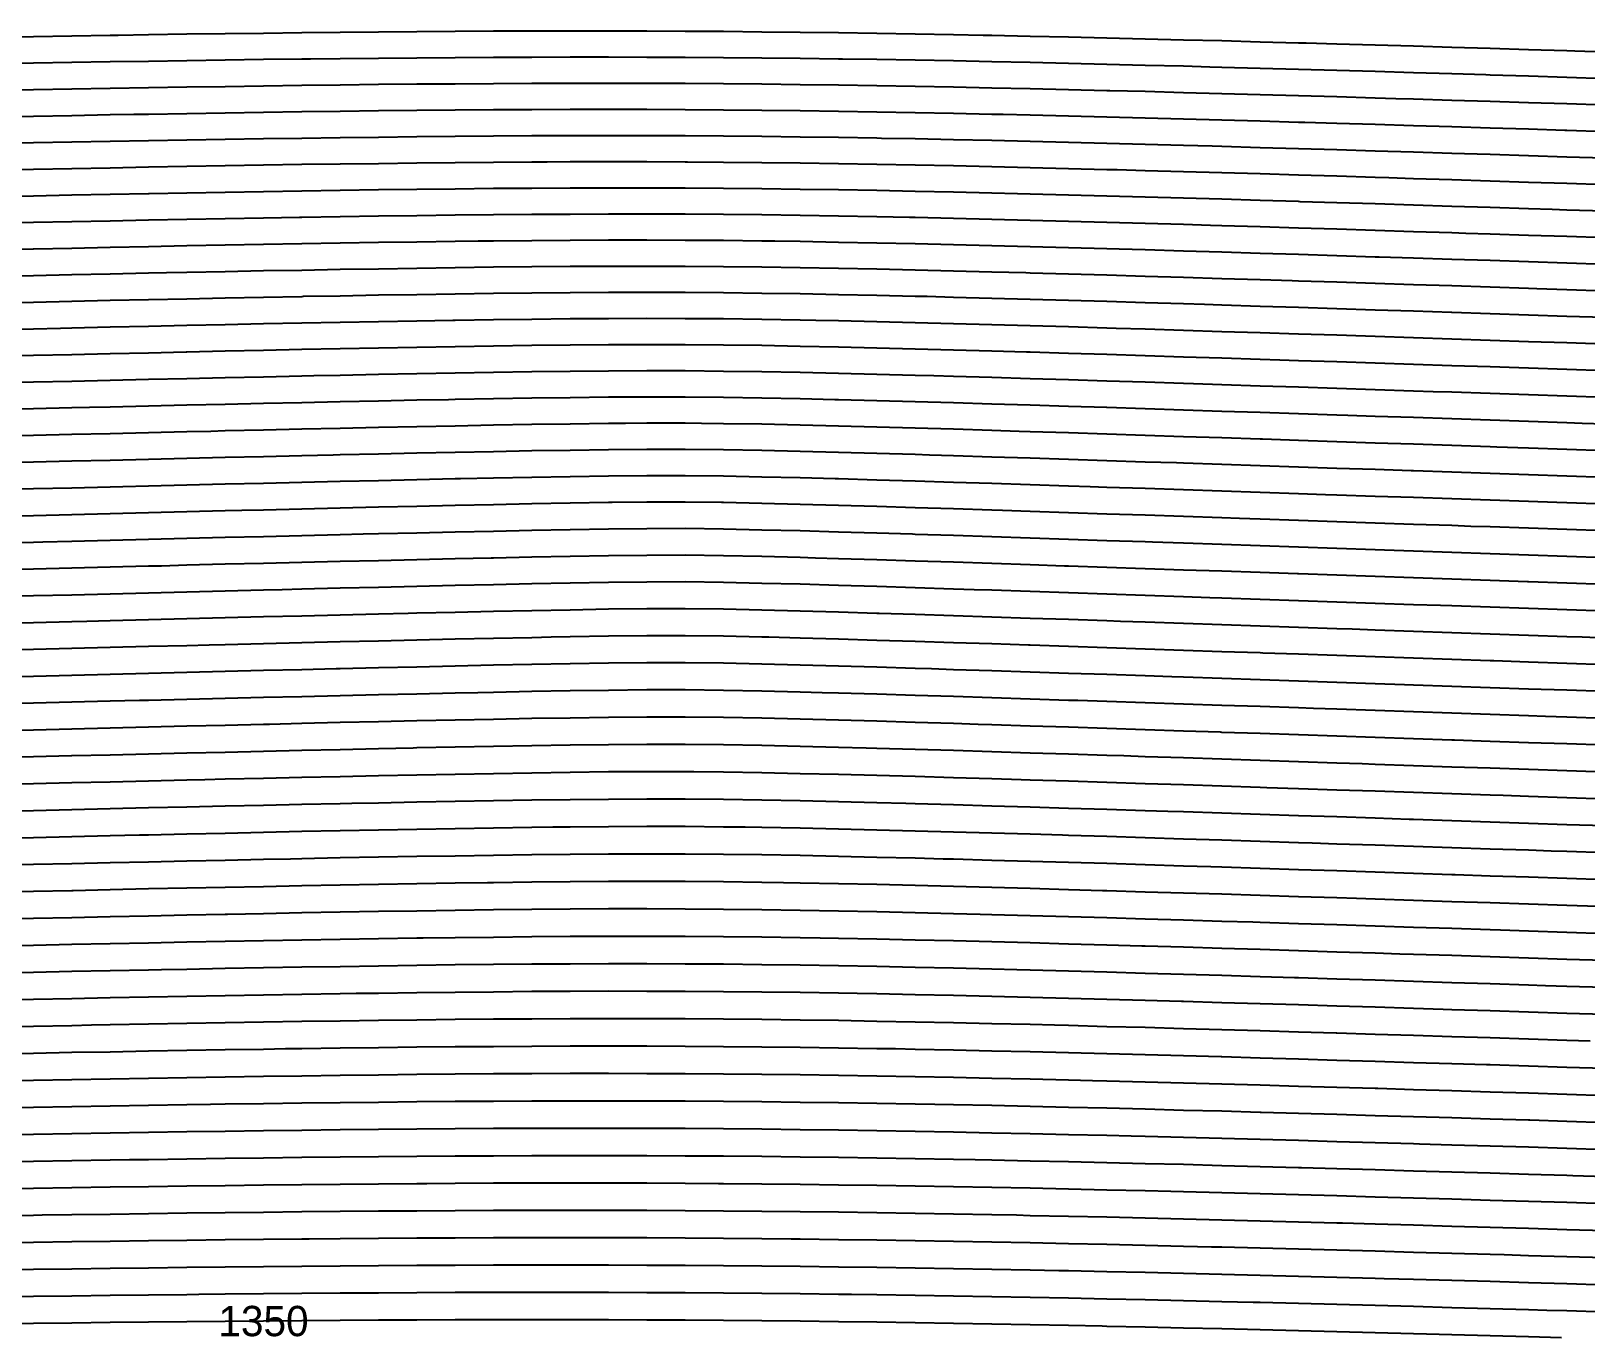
# Model space of a CAD drawing. Header units: metres. Extents: x 228 to 3387, y 52 to 162.
# Drawn here: x 2007.9 to 2136.1, y 53.2 to 161 of the extents above; entities that cross this region are included whole.
import ezdxf
from ezdxf.enums import TextEntityAlignment as Align

# ---------------------------------------------------------------- set-up
doc = ezdxf.new("R2010")
doc.units = ezdxf.units.M
for name, color, linetype in [('Vs_1000', 7, 'Continuous'), ('Vs_1025', 7, 'Continuous'), ('Vs_1050', 7, 'Continuous'), ('Vs_1075', 7, 'Continuous'), ('Vs_1100', 7, 'Continuous'), ('Vs_1125', 7, 'Continuous'), ('Vs_1150', 7, 'Continuous'), ('Vs_1175', 7, 'Continuous'), ('Vs_1200', 7, 'Continuous'), ('Vs_1225', 7, 'Continuous'), ('Vs_1250', 7, 'Continuous'), ('Vs_1275', 7, 'Continuous'), ('Vs_1300', 7, 'Continuous'), ('Vs_1325', 7, 'Continuous'), ('Vs_1350', 7, 'Continuous'), ('Vs_150', 7, 'Continuous'), ('Vs_175', 7, 'Continuous'), ('Vs_200', 7, 'Continuous'), ('Vs_225', 7, 'Continuous'), ('Vs_250', 7, 'Continuous'), ('Vs_275', 7, 'Continuous'), ('Vs_300', 7, 'Continuous'), ('Vs_325', 7, 'Continuous'), ('Vs_350', 7, 'Continuous'), ('Vs_375', 7, 'Continuous'), ('Vs_400', 7, 'Continuous'), ('Vs_425', 7, 'Continuous'), ('Vs_450', 7, 'Continuous'), ('Vs_475', 7, 'Continuous'), ('Vs_500', 7, 'Continuous'), ('Vs_525', 7, 'Continuous'), ('Vs_550', 7, 'Continuous'), ('Vs_575', 7, 'Continuous'), ('Vs_600', 7, 'Continuous'), ('Vs_625', 7, 'Continuous'), ('Vs_650', 7, 'Continuous'), ('Vs_675', 7, 'Continuous'), ('Vs_700', 7, 'Continuous'), ('Vs_725', 7, 'Continuous'), ('Vs_750', 7, 'Continuous'), ('Vs_775', 7, 'Continuous'), ('Vs_800', 7, 'Continuous'), ('Vs_825', 7, 'Continuous'), ('Vs_850', 7, 'Continuous'), ('Vs_875', 7, 'Continuous'), ('Vs_900', 7, 'Continuous'), ('Vs_925', 7, 'Continuous'), ('Vs_950', 7, 'Continuous'), ('Vs_975', 7, 'Continuous')]:
    doc.layers.add(name, color=color, linetype=linetype)

msp = doc.modelspace()

# ---------------------------------------------------------------- linework, layer by layer
at = {"layer": 'Vs_1000'}
msp.add_lwpolyline([(2137.7, 84.37), (2134.54, 84.47), (2131.38, 84.57), (2128.22, 84.68), (2125.06, 84.78), (2121.9, 84.88), (2120.78, 84.91), (2118.73, 84.98), (2115.57, 85.08), (2112.41, 85.18), (2109.25, 85.28), (2106.09, 85.37), (2102.92, 85.47), (2099.76, 85.56), (2099.49, 85.57), (2096.6, 85.65), (2093.44, 85.74), (2090.28, 85.83), (2087.12, 85.91), (2083.95, 85.99), (2080.79, 86.06), (2077.63, 86.13), (2074.47, 86.19), (2072.96, 86.22), (2071.31, 86.25), (2068.15, 86.3), (2064.98, 86.33), (2061.82, 86.36), (2058.66, 86.36), (2055.5, 86.36), (2052.34, 86.35), (2049.17, 86.33), (2046.01, 86.29), (2042.85, 86.26), (2040.2, 86.22), (2039.69, 86.21), (2036.53, 86.17), (2033.37, 86.12), (2030.2, 86.06), (2027.04, 86), (2023.88, 85.94), (2020.72, 85.88), (2017.56, 85.82), (2014.4, 85.75), (2011.23, 85.69), (2008.07, 85.62), (2005.62, 85.57)], dxfattribs=at)
at = {"layer": 'Vs_1025'}
msp.add_lwpolyline([(2137.7, 82.14), (2134.54, 82.24), (2132.79, 82.3), (2131.38, 82.35), (2128.22, 82.45), (2125.06, 82.55), (2121.9, 82.65), (2118.73, 82.75), (2115.57, 82.85), (2112.41, 82.94), (2112.08, 82.95), (2109.25, 83.04), (2106.09, 83.14), (2102.92, 83.23), (2099.76, 83.32), (2096.6, 83.41), (2093.44, 83.5), (2090.28, 83.58), (2089.19, 83.61), (2087.12, 83.66), (2083.95, 83.74), (2080.79, 83.81), (2077.63, 83.88), (2074.47, 83.94), (2071.31, 83.99), (2068.15, 84.03), (2064.98, 84.07), (2061.82, 84.09), (2058.66, 84.1), (2055.5, 84.1), (2052.34, 84.09), (2049.17, 84.07), (2046.01, 84.04), (2042.85, 84.01), (2039.69, 83.97), (2036.53, 83.92), (2033.37, 83.87), (2030.2, 83.82), (2027.04, 83.77), (2023.88, 83.71), (2020.72, 83.65), (2018.62, 83.61), (2017.56, 83.59), (2014.4, 83.52), (2011.23, 83.46), (2008.07, 83.4), (2004.91, 83.33)], dxfattribs=at)
at = {"layer": 'Vs_1050'}
msp.add_lwpolyline([(2137.7, 79.92), (2134.54, 80.02), (2131.38, 80.12), (2128.22, 80.22), (2125.06, 80.32), (2124.35, 80.34), (2121.9, 80.42), (2118.73, 80.52), (2115.57, 80.61), (2112.41, 80.71), (2109.25, 80.81), (2106.09, 80.9), (2102.92, 80.99), (2102.75, 80.99), (2099.76, 81.08), (2096.6, 81.17), (2093.44, 81.25), (2090.28, 81.33), (2087.12, 81.41), (2083.95, 81.49), (2080.79, 81.56), (2077.63, 81.62), (2076.02, 81.65), (2074.47, 81.68), (2071.31, 81.73), (2068.15, 81.77), (2064.98, 81.8), (2061.82, 81.82), (2058.66, 81.83), (2055.5, 81.84), (2052.34, 81.83), (2049.17, 81.81), (2046.01, 81.78), (2042.85, 81.75), (2039.69, 81.72), (2036.53, 81.67), (2034.69, 81.65), (2033.37, 81.63), (2030.2, 81.58), (2027.04, 81.53), (2023.88, 81.47), (2020.72, 81.41), (2017.56, 81.36), (2014.4, 81.29), (2011.23, 81.23), (2008.07, 81.17), (2004.91, 81.11)], dxfattribs=at)
at = {"layer": 'Vs_1075'}
msp.add_lwpolyline([(2136.47, 77.73), (2134.54, 77.79), (2131.38, 77.89), (2128.22, 77.99), (2125.06, 78.09), (2121.9, 78.19), (2118.73, 78.28), (2115.57, 78.38), (2115.51, 78.38), (2112.41, 78.47), (2109.25, 78.57), (2106.09, 78.66), (2102.92, 78.75), (2099.76, 78.84), (2096.6, 78.92), (2093.44, 79.01), (2092.27, 79.04), (2090.28, 79.09), (2087.12, 79.16), (2083.95, 79.23), (2080.79, 79.3), (2077.63, 79.36), (2074.47, 79.42), (2071.31, 79.47), (2068.15, 79.51), (2064.98, 79.54), (2061.82, 79.56), (2058.66, 79.57), (2055.5, 79.57), (2052.34, 79.57), (2049.17, 79.55), (2046.01, 79.53), (2042.85, 79.5), (2039.69, 79.47), (2036.53, 79.43), (2033.37, 79.38), (2030.2, 79.34), (2027.04, 79.29), (2023.88, 79.24), (2020.72, 79.18), (2017.56, 79.12), (2014.4, 79.06), (2012.85, 79.04), (2011.23, 79), (2008.07, 78.94), (2004.91, 78.88)], dxfattribs=at)
at = {"layer": 'Vs_1100'}
msp.add_lwpolyline([(2137.7, 75.46), (2134.54, 75.56), (2131.38, 75.66), (2128.22, 75.76), (2127.92, 75.77), (2125.06, 75.86), (2121.9, 75.95), (2118.73, 76.05), (2115.57, 76.14), (2112.41, 76.24), (2109.25, 76.33), (2106.09, 76.42), (2106.02, 76.42), (2102.92, 76.51), (2099.76, 76.59), (2096.6, 76.68), (2093.44, 76.76), (2090.28, 76.84), (2087.12, 76.91), (2083.95, 76.98), (2080.79, 77.04), (2079.17, 77.08), (2077.63, 77.1), (2074.47, 77.16), (2071.31, 77.2), (2068.15, 77.24), (2064.98, 77.27), (2061.82, 77.29), (2058.66, 77.31), (2055.5, 77.31), (2052.34, 77.31), (2049.17, 77.29), (2046.01, 77.27), (2042.85, 77.25), (2039.69, 77.22), (2036.53, 77.18), (2033.37, 77.14), (2030.2, 77.1), (2028.86, 77.08), (2027.04, 77.05), (2023.88, 77), (2020.72, 76.95), (2017.56, 76.89), (2014.4, 76.83), (2011.23, 76.78), (2008.07, 76.72), (2004.91, 76.66)], dxfattribs=at)
at = {"layer": 'Vs_1125'}
msp.add_lwpolyline([(2137.7, 73.23), (2134.54, 73.33), (2131.38, 73.43), (2128.22, 73.53), (2125.06, 73.62), (2121.9, 73.72), (2118.94, 73.81), (2118.73, 73.82), (2115.57, 73.91), (2112.41, 74), (2109.25, 74.09), (2106.09, 74.18), (2102.92, 74.27), (2099.76, 74.35), (2096.6, 74.43), (2095.41, 74.46), (2093.44, 74.51), (2090.28, 74.59), (2087.12, 74.66), (2083.95, 74.73), (2080.79, 74.79), (2077.63, 74.85), (2074.47, 74.9), (2071.31, 74.94), (2068.15, 74.98), (2064.98, 75.01), (2061.82, 75.03), (2058.66, 75.04), (2055.5, 75.05), (2052.34, 75.05), (2049.17, 75.04), (2046.01, 75.02), (2042.85, 75), (2039.69, 74.97), (2036.53, 74.93), (2033.37, 74.89), (2030.2, 74.85), (2027.04, 74.81), (2023.88, 74.76), (2020.72, 74.71), (2017.56, 74.66), (2014.4, 74.6), (2011.23, 74.55), (2008.07, 74.49), (2006.66, 74.46)], dxfattribs=at)
at = {"layer": 'Vs_1150'}
msp.add_lwpolyline([(2137.7, 71), (2134.54, 71.1), (2131.48, 71.2), (2131.38, 71.2), (2128.22, 71.3), (2125.06, 71.39), (2121.9, 71.49), (2118.73, 71.58), (2115.57, 71.67), (2112.41, 71.76), (2109.32, 71.85), (2109.25, 71.85), (2106.09, 71.94), (2102.92, 72.02), (2099.76, 72.11), (2096.6, 72.19), (2093.44, 72.26), (2090.28, 72.34), (2087.12, 72.41), (2083.95, 72.47), (2082.41, 72.5), (2080.79, 72.53), (2077.63, 72.59), (2074.47, 72.64), (2071.31, 72.68), (2068.15, 72.72), (2064.98, 72.75), (2061.82, 72.77), (2058.66, 72.78), (2055.5, 72.79), (2052.34, 72.79), (2049.17, 72.78), (2046.01, 72.76), (2042.85, 72.74), (2039.69, 72.72), (2036.53, 72.68), (2033.37, 72.65), (2030.2, 72.61), (2027.04, 72.57), (2023.88, 72.52), (2022.66, 72.5), (2020.72, 72.47), (2017.56, 72.42), (2014.4, 72.37), (2011.23, 72.32), (2008.07, 72.26), (2004.91, 72.2)], dxfattribs=at)
at = {"layer": 'Vs_1175'}
msp.add_lwpolyline([(2137.7, 68.77), (2134.54, 68.87), (2131.38, 68.97), (2128.22, 69.06), (2125.06, 69.16), (2122.38, 69.24), (2121.9, 69.25), (2118.73, 69.34), (2115.57, 69.43), (2112.41, 69.52), (2109.25, 69.61), (2106.09, 69.7), (2102.92, 69.78), (2099.76, 69.86), (2098.61, 69.89), (2096.6, 69.94), (2093.44, 70.01), (2090.28, 70.09), (2087.12, 70.15), (2083.95, 70.22), (2080.79, 70.28), (2077.63, 70.33), (2074.47, 70.38), (2071.31, 70.42), (2068.15, 70.46), (2064.98, 70.49), (2061.82, 70.51), (2058.66, 70.52), (2055.5, 70.53), (2052.34, 70.53), (2049.17, 70.52), (2046.01, 70.51), (2042.85, 70.49), (2039.69, 70.47), (2036.53, 70.44), (2033.37, 70.4), (2030.2, 70.37), (2027.04, 70.33), (2023.88, 70.28), (2020.72, 70.24), (2017.56, 70.19), (2014.4, 70.14), (2011.23, 70.09), (2008.07, 70.03), (2004.91, 69.98)], dxfattribs=at)
at = {"layer": 'Vs_1200'}
msp.add_lwpolyline([(2137.7, 66.54), (2135.05, 66.62), (2134.54, 66.64), (2131.38, 66.73), (2128.22, 66.83), (2125.06, 66.92), (2121.9, 67.01), (2118.73, 67.11), (2115.57, 67.2), (2112.66, 67.28), (2112.41, 67.28), (2109.25, 67.37), (2106.09, 67.45), (2102.92, 67.54), (2099.76, 67.62), (2096.6, 67.69), (2093.44, 67.77), (2090.28, 67.84), (2087.12, 67.9), (2085.74, 67.93), (2083.95, 67.96), (2080.79, 68.02), (2077.63, 68.08), (2074.47, 68.12), (2071.31, 68.16), (2068.15, 68.2), (2064.98, 68.23), (2061.82, 68.25), (2058.66, 68.26), (2055.5, 68.27), (2052.34, 68.27), (2049.17, 68.27), (2046.01, 68.25), (2042.85, 68.24), (2039.69, 68.21), (2036.53, 68.19), (2033.37, 68.16), (2030.2, 68.12), (2027.04, 68.08), (2023.88, 68.04), (2020.72, 68), (2017.56, 67.95), (2015.99, 67.93), (2014.4, 67.91), (2011.23, 67.86), (2008.07, 67.8), (2004.91, 67.75)], dxfattribs=at)
at = {"layer": 'Vs_1225'}
msp.add_lwpolyline([(2137.7, 64.31), (2134.54, 64.41), (2131.38, 64.5), (2128.22, 64.59), (2125.86, 64.66), (2125.06, 64.69), (2121.9, 64.78), (2118.73, 64.87), (2115.57, 64.96), (2112.41, 65.04), (2109.25, 65.13), (2106.09, 65.21), (2102.92, 65.29), (2101.89, 65.32), (2099.76, 65.37), (2096.6, 65.44), (2093.44, 65.52), (2090.28, 65.59), (2087.12, 65.65), (2083.95, 65.71), (2080.79, 65.77), (2077.63, 65.82), (2074.47, 65.86), (2071.31, 65.9), (2068.15, 65.94), (2064.98, 65.97), (2064.57, 65.97), (2061.82, 65.99), (2058.66, 66), (2055.5, 66.01), (2052.34, 66.01), (2049.17, 66.01), (2046.01, 66), (2042.85, 65.98), (2040.5, 65.97), (2039.69, 65.96), (2036.53, 65.94), (2033.37, 65.91), (2030.2, 65.88), (2027.04, 65.84), (2023.88, 65.8), (2020.72, 65.76), (2017.56, 65.72), (2014.4, 65.67), (2011.23, 65.62), (2008.07, 65.58), (2004.91, 65.52)], dxfattribs=at)
at = {"layer": 'Vs_1250'}
msp.add_lwpolyline([(2137.7, 62.08), (2134.54, 62.17), (2131.38, 62.27), (2128.22, 62.36), (2125.06, 62.45), (2121.9, 62.54), (2118.73, 62.63), (2116.04, 62.7), (2115.57, 62.72), (2112.41, 62.8), (2109.25, 62.89), (2106.09, 62.97), (2102.92, 63.05), (2099.76, 63.12), (2096.6, 63.2), (2093.44, 63.27), (2090.28, 63.33), (2089.15, 63.36), (2087.12, 63.4), (2083.95, 63.46), (2080.79, 63.51), (2077.63, 63.56), (2074.47, 63.61), (2071.31, 63.65), (2068.15, 63.68), (2064.98, 63.71), (2061.82, 63.73), (2058.66, 63.75), (2055.5, 63.75), (2052.34, 63.76), (2049.17, 63.75), (2046.01, 63.75), (2042.85, 63.73), (2039.69, 63.71), (2036.53, 63.69), (2033.37, 63.67), (2030.2, 63.64), (2027.04, 63.6), (2023.88, 63.56), (2020.72, 63.53), (2017.56, 63.48), (2014.4, 63.44), (2011.23, 63.39), (2008.78, 63.36), (2008.07, 63.35), (2004.91, 63.3)], dxfattribs=at)
at = {"layer": 'Vs_1275'}
msp.add_lwpolyline([(2137.7, 59.85), (2134.54, 59.94), (2131.38, 60.03), (2129.36, 60.09), (2128.22, 60.12), (2125.06, 60.21), (2121.9, 60.3), (2118.73, 60.39), (2115.57, 60.48), (2112.41, 60.56), (2109.25, 60.64), (2106.09, 60.72), (2105.24, 60.74), (2102.92, 60.8), (2099.76, 60.88), (2096.6, 60.95), (2093.44, 61.02), (2090.28, 61.08), (2087.12, 61.15), (2083.95, 61.2), (2080.79, 61.26), (2077.63, 61.31), (2074.47, 61.35), (2071.31, 61.39), (2070.57, 61.4), (2068.15, 61.42), (2064.98, 61.45), (2061.82, 61.47), (2058.66, 61.49), (2055.5, 61.5), (2052.34, 61.5), (2049.17, 61.5), (2046.01, 61.49), (2042.85, 61.48), (2039.69, 61.47), (2036.53, 61.44), (2033.37, 61.42), (2030.81, 61.4), (2030.2, 61.39), (2027.04, 61.36), (2023.88, 61.33), (2020.72, 61.29), (2017.56, 61.25), (2014.4, 61.21), (2011.23, 61.16), (2008.07, 61.12), (2004.91, 61.07)], dxfattribs=at)
at = {"layer": 'Vs_1300'}
msp.add_lwpolyline([(2137.7, 57.61), (2134.54, 57.71), (2131.38, 57.8), (2128.22, 57.89), (2125.06, 57.98), (2121.9, 58.06), (2119.48, 58.13), (2118.73, 58.15), (2115.57, 58.24), (2112.41, 58.32), (2109.25, 58.4), (2106.09, 58.48), (2102.92, 58.55), (2099.76, 58.63), (2096.6, 58.7), (2093.44, 58.77), (2092.64, 58.78), (2090.28, 58.83), (2087.12, 58.89), (2083.95, 58.95), (2080.79, 59), (2077.63, 59.05), (2074.47, 59.09), (2071.31, 59.13), (2068.15, 59.17), (2064.98, 59.19), (2061.82, 59.21), (2058.66, 59.23), (2055.5, 59.24), (2052.34, 59.25), (2049.17, 59.25), (2046.01, 59.24), (2042.85, 59.23), (2039.69, 59.22), (2036.53, 59.2), (2033.37, 59.17), (2030.2, 59.15), (2027.04, 59.12), (2023.88, 59.09), (2020.72, 59.05), (2017.56, 59.01), (2014.4, 58.97), (2011.23, 58.93), (2008.07, 58.89), (2004.91, 58.84)], dxfattribs=at)
at = {"layer": 'Vs_1325'}
msp.add_lwpolyline([(2137.7, 55.38), (2134.54, 55.47), (2132.9, 55.52), (2131.38, 55.56), (2128.22, 55.65), (2125.06, 55.74), (2121.9, 55.83), (2118.73, 55.91), (2115.57, 55.99), (2112.41, 56.08), (2109.25, 56.16), (2108.66, 56.17), (2106.09, 56.23), (2102.92, 56.31), (2099.76, 56.38), (2096.6, 56.45), (2093.44, 56.52), (2090.28, 56.58), (2087.12, 56.64), (2083.95, 56.7), (2080.79, 56.75), (2077.63, 56.8), (2075.54, 56.82), (2074.47, 56.84), (2071.31, 56.88), (2068.15, 56.91), (2064.98, 56.94), (2061.82, 56.96), (2058.66, 56.97), (2055.5, 56.99), (2052.34, 56.99), (2049.17, 56.99), (2046.01, 56.99), (2042.85, 56.98), (2039.69, 56.97), (2036.53, 56.95), (2033.37, 56.93), (2030.2, 56.91), (2027.04, 56.88), (2023.88, 56.85), (2021.72, 56.82), (2020.72, 56.81), (2017.56, 56.78), (2014.4, 56.74), (2011.23, 56.7), (2008.07, 56.66), (2004.91, 56.62)], dxfattribs=at)
at = {"layer": 'Vs_1350'}
msp.add_lwpolyline([(2134.1, 53.25), (2131.38, 53.33), (2128.22, 53.41), (2125.06, 53.5), (2122.97, 53.56), (2121.9, 53.59), (2118.73, 53.67), (2115.57, 53.75), (2112.41, 53.83), (2109.25, 53.91), (2106.09, 53.99), (2102.92, 54.06), (2099.76, 54.13), (2096.6, 54.2), (2096.21, 54.21), (2093.44, 54.27), (2090.28, 54.33), (2087.12, 54.39), (2083.95, 54.44), (2080.79, 54.49), (2077.63, 54.54), (2074.47, 54.58), (2071.31, 54.62), (2068.15, 54.65), (2064.98, 54.68), (2061.82, 54.7), (2058.66, 54.72), (2055.5, 54.73), (2052.34, 54.74), (2049.17, 54.74), (2046.01, 54.74), (2042.85, 54.73), (2039.69, 54.72), (2036.53, 54.7), (2033.37, 54.68), (2030.2, 54.66), (2027.04, 54.64), (2023.88, 54.61), (2020.72, 54.58), (2017.56, 54.54), (2014.4, 54.51), (2011.23, 54.47), (2008.07, 54.43), (2004.91, 54.39)], dxfattribs=at)
at = {"layer": 'Vs_150'}
msp.add_lwpolyline([(2137.7, 159.31), (2135.21, 159.39), (2134.54, 159.41), (2131.38, 159.5), (2128.22, 159.6), (2125.06, 159.69), (2121.9, 159.79), (2118.73, 159.88), (2115.57, 159.97), (2113.04, 160.04), (2112.41, 160.06), (2109.25, 160.14), (2106.09, 160.23), (2102.92, 160.31), (2099.76, 160.39), (2096.6, 160.47), (2093.44, 160.54), (2090.28, 160.61), (2087.12, 160.68), (2086.39, 160.69), (2083.95, 160.74), (2080.79, 160.8), (2077.63, 160.85), (2074.47, 160.9), (2071.31, 160.94), (2068.15, 160.97), (2064.98, 161), (2061.82, 161.02), (2058.66, 161.04), (2055.5, 161.05), (2052.34, 161.05), (2049.17, 161.04), (2046.01, 161.03), (2042.85, 161.01), (2039.69, 160.99), (2036.53, 160.96), (2033.37, 160.93), (2030.2, 160.9), (2027.04, 160.86), (2023.88, 160.82), (2020.72, 160.78), (2017.56, 160.73), (2015.06, 160.69), (2014.4, 160.68), (2011.23, 160.63), (2008.07, 160.58), (2004.91, 160.53)], dxfattribs=at)
at = {"layer": 'Vs_175'}
msp.add_lwpolyline([(2137.7, 157.12), (2134.54, 157.22), (2131.38, 157.32), (2128.22, 157.42), (2127.85, 157.43), (2125.06, 157.51), (2121.9, 157.61), (2118.73, 157.7), (2115.57, 157.79), (2112.41, 157.88), (2109.25, 157.97), (2106.09, 158.05), (2105.1, 158.08), (2102.92, 158.14), (2099.76, 158.22), (2096.6, 158.3), (2093.44, 158.37), (2090.28, 158.45), (2087.12, 158.51), (2083.95, 158.58), (2080.79, 158.64), (2077.63, 158.69), (2074.8, 158.73), (2074.47, 158.74), (2071.31, 158.78), (2068.15, 158.82), (2064.98, 158.84), (2061.82, 158.87), (2058.66, 158.88), (2055.5, 158.89), (2052.34, 158.89), (2049.17, 158.88), (2046.01, 158.87), (2042.85, 158.85), (2039.69, 158.82), (2036.53, 158.79), (2033.37, 158.76), (2030.92, 158.73), (2030.2, 158.73), (2027.04, 158.69), (2023.88, 158.64), (2020.72, 158.6), (2017.56, 158.55), (2014.4, 158.5), (2011.23, 158.45), (2008.07, 158.39), (2004.91, 158.34)], dxfattribs=at)
at = {"layer": 'Vs_200'}
msp.add_lwpolyline([(2137.7, 154.94), (2134.54, 155.04), (2131.38, 155.13), (2128.22, 155.23), (2125.06, 155.33), (2121.9, 155.42), (2120.43, 155.47), (2118.73, 155.52), (2115.57, 155.61), (2112.41, 155.7), (2109.25, 155.79), (2106.09, 155.88), (2102.92, 155.96), (2099.76, 156.05), (2096.86, 156.12), (2096.6, 156.13), (2093.44, 156.2), (2090.28, 156.28), (2087.12, 156.35), (2083.95, 156.41), (2080.79, 156.47), (2077.63, 156.53), (2074.47, 156.58), (2071.31, 156.62), (2068.15, 156.66), (2064.98, 156.69), (2061.82, 156.71), (2058.66, 156.72), (2055.5, 156.73), (2052.34, 156.73), (2049.17, 156.72), (2046.01, 156.7), (2042.85, 156.68), (2039.69, 156.66), (2036.53, 156.63), (2033.37, 156.59), (2030.2, 156.55), (2027.04, 156.51), (2023.88, 156.46), (2020.72, 156.42), (2017.56, 156.37), (2014.4, 156.31), (2011.23, 156.26), (2008.07, 156.2), (2004.91, 156.15)], dxfattribs=at)
at = {"layer": 'Vs_225'}
msp.add_lwpolyline([(2137.7, 152.75), (2134.54, 152.85), (2134.37, 152.85), (2131.38, 152.95), (2128.22, 153.05), (2125.06, 153.14), (2121.9, 153.24), (2118.73, 153.34), (2115.57, 153.43), (2112.92, 153.51), (2112.41, 153.52), (2109.25, 153.61), (2106.09, 153.7), (2102.92, 153.79), (2099.76, 153.87), (2096.6, 153.96), (2093.44, 154.03), (2090.28, 154.11), (2088.05, 154.16), (2087.12, 154.18), (2083.95, 154.25), (2080.79, 154.31), (2077.63, 154.37), (2074.47, 154.42), (2071.31, 154.46), (2068.15, 154.5), (2064.98, 154.53), (2061.82, 154.55), (2058.66, 154.57), (2055.5, 154.57), (2052.34, 154.57), (2049.17, 154.56), (2046.01, 154.54), (2042.85, 154.52), (2039.69, 154.49), (2036.53, 154.46), (2033.37, 154.42), (2030.2, 154.38), (2027.04, 154.33), (2023.88, 154.28), (2020.72, 154.23), (2017.56, 154.18), (2016.35, 154.16), (2014.4, 154.13), (2011.23, 154.07), (2008.07, 154.01), (2004.91, 153.95)], dxfattribs=at)
at = {"layer": 'Vs_250'}
msp.add_lwpolyline([(2137.7, 150.56), (2134.54, 150.66), (2131.38, 150.76), (2128.22, 150.86), (2127.14, 150.89), (2125.06, 150.96), (2121.9, 151.06), (2118.73, 151.15), (2115.57, 151.25), (2112.41, 151.34), (2109.25, 151.43), (2106.09, 151.53), (2105.28, 151.55), (2102.92, 151.61), (2099.76, 151.7), (2096.6, 151.78), (2093.44, 151.86), (2090.28, 151.94), (2087.12, 152.02), (2083.95, 152.08), (2080.79, 152.15), (2078.02, 152.2), (2077.63, 152.21), (2074.47, 152.26), (2071.31, 152.31), (2068.15, 152.35), (2064.98, 152.38), (2061.82, 152.4), (2058.66, 152.41), (2055.5, 152.41), (2052.34, 152.41), (2049.17, 152.4), (2046.01, 152.38), (2042.85, 152.35), (2039.69, 152.32), (2036.53, 152.28), (2033.37, 152.24), (2030.2, 152.2), (2030.2, 152.2), (2027.04, 152.15), (2023.88, 152.1), (2020.72, 152.05), (2017.56, 152), (2014.4, 151.94), (2011.23, 151.88), (2008.07, 151.82), (2004.91, 151.76)], dxfattribs=at)
at = {"layer": 'Vs_275'}
msp.add_lwpolyline([(2137.7, 148.37), (2134.54, 148.47), (2131.38, 148.57), (2128.22, 148.67), (2125.06, 148.77), (2121.9, 148.87), (2119.87, 148.93), (2118.73, 148.97), (2115.57, 149.07), (2112.41, 149.16), (2109.25, 149.26), (2106.09, 149.35), (2102.92, 149.44), (2099.76, 149.53), (2097.44, 149.59), (2096.6, 149.61), (2093.44, 149.69), (2090.28, 149.77), (2087.12, 149.85), (2083.95, 149.92), (2080.79, 149.99), (2077.63, 150.05), (2074.47, 150.1), (2071.31, 150.15), (2068.15, 150.19), (2064.98, 150.22), (2062, 150.24), (2061.82, 150.24), (2058.66, 150.25), (2055.5, 150.26), (2052.34, 150.25), (2050.43, 150.24), (2049.17, 150.24), (2046.01, 150.21), (2042.85, 150.19), (2039.69, 150.15), (2036.53, 150.11), (2033.37, 150.07), (2030.2, 150.03), (2027.04, 149.98), (2023.88, 149.92), (2020.72, 149.87), (2017.56, 149.81), (2014.4, 149.75), (2011.23, 149.69), (2008.07, 149.63), (2005.84, 149.59)], dxfattribs=at)
at = {"layer": 'Vs_300'}
msp.add_lwpolyline([(2137.7, 146.18), (2134.54, 146.28), (2133.34, 146.32), (2131.38, 146.38), (2128.22, 146.49), (2125.06, 146.59), (2121.9, 146.69), (2118.73, 146.79), (2115.57, 146.88), (2112.55, 146.97), (2112.41, 146.98), (2109.25, 147.07), (2106.09, 147.17), (2102.92, 147.26), (2099.76, 147.35), (2096.6, 147.44), (2093.44, 147.52), (2090.28, 147.6), (2089.24, 147.63), (2087.12, 147.68), (2083.95, 147.75), (2080.79, 147.82), (2077.63, 147.89), (2074.47, 147.94), (2071.31, 147.99), (2068.15, 148.03), (2064.98, 148.07), (2061.82, 148.09), (2058.66, 148.1), (2055.5, 148.1), (2052.34, 148.09), (2049.17, 148.07), (2046.01, 148.05), (2042.85, 148.02), (2039.69, 147.98), (2036.53, 147.94), (2033.37, 147.9), (2030.2, 147.85), (2027.04, 147.8), (2023.88, 147.74), (2020.72, 147.69), (2017.62, 147.63), (2017.56, 147.63), (2014.4, 147.57), (2011.23, 147.5), (2008.07, 147.44), (2004.91, 147.38)], dxfattribs=at)
at = {"layer": 'Vs_325'}
msp.add_lwpolyline([(2137.7, 143.99), (2134.54, 144.09), (2131.38, 144.19), (2128.22, 144.3), (2126.21, 144.36), (2125.06, 144.4), (2121.9, 144.5), (2118.73, 144.6), (2115.57, 144.7), (2112.41, 144.8), (2109.25, 144.89), (2106.09, 144.99), (2105.15, 145.02), (2102.92, 145.08), (2099.76, 145.17), (2096.6, 145.26), (2093.44, 145.35), (2090.28, 145.43), (2087.12, 145.51), (2083.95, 145.59), (2080.79, 145.66), (2080.33, 145.67), (2077.63, 145.72), (2074.47, 145.78), (2071.31, 145.84), (2068.15, 145.88), (2064.98, 145.91), (2061.82, 145.94), (2058.66, 145.95), (2055.5, 145.94), (2052.34, 145.93), (2049.17, 145.91), (2046.01, 145.89), (2042.85, 145.85), (2039.69, 145.81), (2036.53, 145.77), (2033.37, 145.72), (2030.2, 145.67), (2030, 145.67), (2027.04, 145.62), (2023.88, 145.56), (2020.72, 145.5), (2017.56, 145.44), (2014.4, 145.38), (2011.23, 145.31), (2008.07, 145.25), (2004.91, 145.18)], dxfattribs=at)
at = {"layer": 'Vs_350'}
msp.add_lwpolyline([(2137.7, 141.8), (2134.54, 141.9), (2131.38, 142), (2128.22, 142.11), (2125.06, 142.21), (2121.9, 142.31), (2119.06, 142.4), (2118.73, 142.41), (2115.57, 142.51), (2112.41, 142.61), (2109.25, 142.71), (2106.09, 142.81), (2102.92, 142.9), (2099.76, 142.99), (2097.63, 143.06), (2096.6, 143.08), (2093.44, 143.17), (2090.28, 143.26), (2087.12, 143.34), (2083.95, 143.42), (2080.79, 143.49), (2077.63, 143.56), (2074.47, 143.62), (2071.31, 143.68), (2069.22, 143.71), (2068.15, 143.72), (2064.98, 143.76), (2061.82, 143.78), (2058.66, 143.79), (2055.5, 143.79), (2052.34, 143.78), (2049.17, 143.75), (2046.01, 143.72), (2044.74, 143.71), (2042.85, 143.69), (2039.69, 143.64), (2036.53, 143.6), (2033.37, 143.55), (2030.2, 143.49), (2027.04, 143.44), (2023.88, 143.38), (2020.72, 143.32), (2017.56, 143.25), (2014.4, 143.19), (2011.23, 143.12), (2008.07, 143.06), (2008.04, 143.06), (2004.91, 142.99)], dxfattribs=at)
at = {"layer": 'Vs_375'}
msp.add_lwpolyline([(2137.7, 139.6), (2134.54, 139.71), (2132.08, 139.79), (2131.38, 139.81), (2128.22, 139.92), (2125.06, 140.02), (2121.9, 140.12), (2118.73, 140.22), (2115.57, 140.33), (2112.41, 140.43), (2111.88, 140.44), (2109.25, 140.52), (2106.09, 140.62), (2102.92, 140.72), (2099.76, 140.81), (2096.6, 140.91), (2093.44, 141), (2090.28, 141.09), (2089.91, 141.1), (2087.12, 141.17), (2083.95, 141.25), (2080.79, 141.33), (2077.63, 141.4), (2074.47, 141.46), (2071.31, 141.52), (2068.15, 141.57), (2064.98, 141.61), (2061.82, 141.63), (2058.66, 141.64), (2055.5, 141.63), (2052.34, 141.62), (2049.17, 141.59), (2046.01, 141.56), (2042.85, 141.52), (2039.69, 141.47), (2036.53, 141.42), (2033.37, 141.37), (2030.2, 141.31), (2027.04, 141.26), (2023.88, 141.19), (2020.72, 141.13), (2019.03, 141.1), (2017.56, 141.07), (2014.4, 141), (2011.23, 140.93), (2008.07, 140.86), (2004.91, 140.79)], dxfattribs=at)
at = {"layer": 'Vs_400'}
msp.add_lwpolyline([(2137.7, 137.41), (2134.54, 137.51), (2131.38, 137.62), (2128.22, 137.72), (2125.06, 137.83), (2125.02, 137.83), (2121.9, 137.93), (2118.73, 138.03), (2115.57, 138.14), (2112.41, 138.24), (2109.25, 138.34), (2106.09, 138.44), (2104.66, 138.48), (2102.92, 138.54), (2099.76, 138.63), (2096.6, 138.73), (2093.44, 138.82), (2090.28, 138.91), (2087.12, 139), (2083.95, 139.08), (2081.77, 139.14), (2080.79, 139.16), (2077.63, 139.23), (2074.47, 139.3), (2071.31, 139.36), (2068.15, 139.41), (2064.98, 139.45), (2061.82, 139.48), (2058.66, 139.49), (2055.5, 139.48), (2052.34, 139.46), (2049.17, 139.43), (2046.01, 139.39), (2042.85, 139.35), (2039.69, 139.3), (2036.53, 139.25), (2033.37, 139.19), (2030.3, 139.14), (2030.2, 139.13), (2027.04, 139.07), (2023.88, 139.01), (2020.72, 138.94), (2017.56, 138.88), (2014.4, 138.81), (2011.23, 138.74), (2008.07, 138.67), (2004.91, 138.6)], dxfattribs=at)
at = {"layer": 'Vs_425'}
msp.add_lwpolyline([(2137.61, 135.22), (2134.54, 135.32), (2131.38, 135.42), (2128.22, 135.53), (2125.06, 135.64), (2121.9, 135.74), (2118.73, 135.84), (2117.94, 135.87), (2115.57, 135.95), (2112.41, 136.05), (2109.25, 136.15), (2106.09, 136.25), (2102.92, 136.35), (2099.76, 136.45), (2097.37, 136.52), (2096.6, 136.55), (2093.44, 136.64), (2090.28, 136.73), (2087.12, 136.82), (2083.95, 136.91), (2080.79, 136.99), (2077.63, 137.07), (2074.47, 137.14), (2072.61, 137.18), (2071.31, 137.2), (2068.15, 137.26), (2064.98, 137.3), (2061.82, 137.32), (2058.66, 137.33), (2055.5, 137.32), (2052.34, 137.3), (2049.17, 137.26), (2046.01, 137.23), (2042.85, 137.18), (2042.67, 137.18), (2039.69, 137.13), (2036.53, 137.07), (2033.37, 137.01), (2030.2, 136.95), (2027.04, 136.89), (2023.88, 136.82), (2020.72, 136.75), (2017.56, 136.69), (2014.4, 136.62), (2011.23, 136.54), (2010.29, 136.52), (2008.07, 136.47), (2004.91, 136.4)], dxfattribs=at)
at = {"layer": 'Vs_450'}
msp.add_lwpolyline([(2137.7, 133.02), (2134.54, 133.12), (2131.38, 133.23), (2130.57, 133.26), (2128.22, 133.34), (2125.06, 133.44), (2121.9, 133.55), (2118.73, 133.65), (2115.57, 133.76), (2112.41, 133.86), (2110.86, 133.91), (2109.25, 133.96), (2106.09, 134.06), (2102.92, 134.16), (2099.76, 134.26), (2096.6, 134.36), (2093.44, 134.46), (2090.28, 134.55), (2089.97, 134.56), (2087.12, 134.65), (2083.95, 134.73), (2080.79, 134.82), (2077.63, 134.9), (2074.47, 134.97), (2071.31, 135.04), (2068.15, 135.1), (2064.98, 135.14), (2061.82, 135.17), (2058.66, 135.17), (2055.5, 135.16), (2052.34, 135.14), (2049.17, 135.1), (2046.01, 135.06), (2042.85, 135.01), (2039.69, 134.95), (2036.53, 134.89), (2033.37, 134.83), (2030.2, 134.77), (2027.04, 134.7), (2023.88, 134.63), (2020.72, 134.56), (2020.66, 134.56), (2017.56, 134.49), (2014.4, 134.42), (2011.23, 134.35), (2008.07, 134.28), (2004.91, 134.2)], dxfattribs=at)
at = {"layer": 'Vs_475'}
msp.add_lwpolyline([(2137.7, 130.82), (2134.54, 130.93), (2131.38, 131.03), (2128.22, 131.14), (2125.06, 131.25), (2123.53, 131.3), (2121.9, 131.35), (2118.73, 131.46), (2115.57, 131.56), (2112.41, 131.67), (2109.25, 131.77), (2106.09, 131.87), (2103.75, 131.95), (2102.92, 131.98), (2099.76, 132.08), (2096.6, 132.18), (2093.44, 132.28), (2090.28, 132.37), (2087.12, 132.47), (2083.95, 132.56), (2082.33, 132.6), (2080.79, 132.65), (2077.63, 132.73), (2074.47, 132.81), (2071.31, 132.88), (2068.15, 132.94), (2064.98, 132.98), (2061.82, 133.01), (2058.66, 133.02), (2055.5, 133), (2052.34, 132.97), (2049.17, 132.93), (2046.01, 132.88), (2042.85, 132.83), (2039.69, 132.77), (2036.53, 132.71), (2033.37, 132.65), (2031.2, 132.6), (2030.2, 132.58), (2027.04, 132.51), (2023.88, 132.44), (2020.72, 132.37), (2017.56, 132.3), (2014.4, 132.23), (2011.23, 132.15), (2008.07, 132.08), (2004.91, 132)], dxfattribs=at)
at = {"layer": 'Vs_500'}
msp.add_lwpolyline([(2137.7, 128.62), (2135.81, 128.68), (2134.54, 128.73), (2131.38, 128.83), (2128.22, 128.94), (2125.06, 129.05), (2121.9, 129.16), (2118.73, 129.26), (2116.49, 129.34), (2115.57, 129.37), (2112.41, 129.47), (2109.25, 129.58), (2106.09, 129.68), (2102.92, 129.79), (2099.76, 129.89), (2096.6, 129.99), (2096.6, 129.99), (2093.44, 130.09), (2090.28, 130.19), (2087.12, 130.28), (2083.95, 130.38), (2080.79, 130.47), (2077.63, 130.56), (2074.47, 130.64), (2074.17, 130.64), (2071.31, 130.71), (2068.15, 130.77), (2064.98, 130.83), (2061.82, 130.86), (2058.66, 130.86), (2055.5, 130.84), (2052.34, 130.8), (2049.17, 130.76), (2046.01, 130.71), (2042.85, 130.65), (2042.29, 130.64), (2039.69, 130.59), (2036.53, 130.53), (2033.37, 130.46), (2030.2, 130.39), (2027.04, 130.32), (2023.88, 130.25), (2020.72, 130.18), (2017.56, 130.1), (2014.4, 130.03), (2012.7, 129.99), (2011.23, 129.96), (2008.07, 129.88), (2004.91, 129.8)], dxfattribs=at)
at = {"layer": 'Vs_525'}
msp.add_lwpolyline([(2137.7, 126.42), (2134.54, 126.53), (2131.38, 126.63), (2128.77, 126.72), (2128.22, 126.74), (2125.06, 126.85), (2121.9, 126.96), (2118.73, 127.06), (2115.57, 127.17), (2112.41, 127.28), (2109.43, 127.38), (2109.25, 127.38), (2106.09, 127.49), (2102.92, 127.59), (2099.76, 127.7), (2096.6, 127.8), (2093.44, 127.9), (2090.28, 128), (2089.36, 128.03), (2087.12, 128.1), (2083.95, 128.2), (2080.79, 128.29), (2077.63, 128.38), (2074.47, 128.46), (2071.31, 128.54), (2068.15, 128.61), (2064.98, 128.66), (2063.16, 128.68), (2061.82, 128.7), (2058.66, 128.7), (2056.91, 128.68), (2055.5, 128.67), (2052.34, 128.63), (2049.17, 128.59), (2046.01, 128.53), (2042.85, 128.47), (2039.69, 128.41), (2036.53, 128.34), (2033.37, 128.27), (2030.2, 128.2), (2027.04, 128.13), (2023.88, 128.06), (2022.7, 128.03), (2020.72, 127.98), (2017.56, 127.91), (2014.4, 127.83), (2011.23, 127.76), (2008.07, 127.68), (2004.91, 127.6)], dxfattribs=at)
at = {"layer": 'Vs_550'}
msp.add_lwpolyline([(2137.7, 124.22), (2134.54, 124.33), (2131.38, 124.43), (2128.22, 124.54), (2125.06, 124.65), (2121.9, 124.76), (2121.71, 124.76), (2118.73, 124.87), (2115.57, 124.97), (2112.41, 125.08), (2109.25, 125.19), (2106.09, 125.29), (2102.92, 125.4), (2102.35, 125.42), (2099.76, 125.5), (2096.6, 125.61), (2093.44, 125.71), (2090.28, 125.81), (2087.12, 125.91), (2083.95, 126.01), (2081.97, 126.07), (2080.79, 126.11), (2077.63, 126.2), (2074.47, 126.29), (2071.31, 126.37), (2068.15, 126.44), (2064.98, 126.5), (2061.82, 126.54), (2058.66, 126.53), (2055.5, 126.5), (2052.34, 126.46), (2049.17, 126.41), (2046.01, 126.35), (2042.85, 126.29), (2039.69, 126.22), (2036.53, 126.15), (2033.37, 126.08), (2032.79, 126.07), (2030.2, 126.01), (2027.04, 125.94), (2023.88, 125.86), (2020.72, 125.79), (2017.56, 125.71), (2014.4, 125.63), (2011.23, 125.56), (2008.07, 125.48), (2005.62, 125.42)], dxfattribs=at)
at = {"layer": 'Vs_575'}
msp.add_lwpolyline([(2137.7, 122.01), (2134.54, 122.12), (2133.73, 122.15), (2131.38, 122.23), (2128.22, 122.34), (2125.06, 122.45), (2121.9, 122.56), (2118.73, 122.66), (2115.57, 122.77), (2114.64, 122.8), (2112.41, 122.88), (2109.25, 122.99), (2106.09, 123.09), (2102.92, 123.2), (2099.76, 123.31), (2096.6, 123.41), (2095.22, 123.46), (2093.44, 123.52), (2090.28, 123.62), (2087.12, 123.72), (2083.95, 123.82), (2080.79, 123.92), (2077.63, 124.01), (2074.47, 124.1), (2074.19, 124.11), (2071.31, 124.19), (2068.15, 124.26), (2064.98, 124.33), (2061.82, 124.37), (2058.66, 124.36), (2055.5, 124.33), (2052.34, 124.28), (2049.17, 124.23), (2046.01, 124.17), (2043.28, 124.11), (2042.85, 124.1), (2039.69, 124.03), (2036.53, 123.96), (2033.37, 123.89), (2030.2, 123.82), (2027.04, 123.74), (2023.88, 123.66), (2020.72, 123.59), (2017.56, 123.51), (2015.43, 123.46), (2014.4, 123.43), (2011.23, 123.35), (2008.07, 123.28), (2004.91, 123.2)], dxfattribs=at)
at = {"layer": 'Vs_600'}
msp.add_lwpolyline([(2137.7, 119.81), (2134.54, 119.92), (2131.38, 120.03), (2128.22, 120.14), (2126.63, 120.19), (2125.06, 120.25), (2121.9, 120.35), (2118.73, 120.46), (2115.57, 120.57), (2112.41, 120.68), (2109.25, 120.79), (2107.54, 120.84), (2106.09, 120.89), (2102.92, 121), (2099.76, 121.11), (2096.6, 121.21), (2093.44, 121.32), (2090.28, 121.42), (2087.99, 121.5), (2087.12, 121.53), (2083.95, 121.63), (2080.79, 121.73), (2077.63, 121.82), (2074.47, 121.92), (2071.31, 122), (2068.15, 122.08), (2064.98, 122.15), (2064.82, 122.15), (2061.82, 122.19), (2058.66, 122.18), (2055.81, 122.15), (2055.5, 122.15), (2052.34, 122.1), (2049.17, 122.04), (2046.01, 121.98), (2042.85, 121.91), (2039.69, 121.84), (2036.53, 121.77), (2033.37, 121.69), (2030.2, 121.62), (2027.04, 121.54), (2025.26, 121.5), (2023.88, 121.46), (2020.72, 121.39), (2017.56, 121.31), (2014.4, 121.23), (2011.23, 121.15), (2008.07, 121.07), (2004.91, 120.99)], dxfattribs=at)
at = {"layer": 'Vs_625'}
msp.add_lwpolyline([(2137.7, 117.6), (2134.54, 117.71), (2131.38, 117.82), (2128.22, 117.93), (2125.06, 118.04), (2121.9, 118.15), (2119.5, 118.23), (2118.73, 118.26), (2115.57, 118.37), (2112.41, 118.47), (2109.25, 118.58), (2106.09, 118.69), (2102.92, 118.8), (2100.38, 118.88), (2099.76, 118.91), (2096.6, 119.01), (2093.44, 119.12), (2090.28, 119.22), (2087.12, 119.33), (2083.95, 119.43), (2080.79, 119.53), (2080.56, 119.54), (2077.63, 119.63), (2074.47, 119.72), (2071.31, 119.81), (2068.15, 119.89), (2064.98, 119.96), (2061.82, 120.01), (2058.66, 120), (2055.5, 119.96), (2052.34, 119.91), (2049.17, 119.85), (2046.01, 119.78), (2042.85, 119.71), (2039.69, 119.64), (2036.53, 119.57), (2035.26, 119.54), (2033.37, 119.49), (2030.2, 119.42), (2027.04, 119.34), (2023.88, 119.26), (2020.72, 119.18), (2017.56, 119.1), (2014.4, 119.02), (2011.23, 118.95), (2008.83, 118.88), (2008.07, 118.87), (2004.91, 118.79)], dxfattribs=at)
at = {"layer": 'Vs_650'}
msp.add_lwpolyline([(2137.7, 115.4), (2134.54, 115.51), (2131.38, 115.62), (2131.31, 115.62), (2128.22, 115.72), (2125.06, 115.83), (2121.9, 115.94), (2118.73, 116.05), (2115.57, 116.16), (2112.41, 116.27), (2112.33, 116.27), (2109.25, 116.38), (2106.09, 116.49), (2102.92, 116.59), (2099.76, 116.7), (2096.6, 116.81), (2093.44, 116.91), (2093.12, 116.92), (2090.28, 117.02), (2087.12, 117.12), (2083.95, 117.23), (2080.79, 117.33), (2077.63, 117.43), (2074.47, 117.52), (2072.58, 117.58), (2071.31, 117.61), (2068.15, 117.7), (2064.98, 117.77), (2061.82, 117.81), (2058.66, 117.8), (2055.5, 117.76), (2052.34, 117.71), (2049.17, 117.65), (2046.01, 117.58), (2045.82, 117.58), (2042.85, 117.51), (2039.69, 117.44), (2036.53, 117.36), (2033.37, 117.29), (2030.2, 117.21), (2027.04, 117.13), (2023.88, 117.06), (2020.72, 116.98), (2018.63, 116.92), (2017.56, 116.9), (2014.4, 116.82), (2011.23, 116.74), (2008.07, 116.66), (2004.91, 116.58)], dxfattribs=at)
at = {"layer": 'Vs_675'}
msp.add_lwpolyline([(2137.7, 113.19), (2134.54, 113.3), (2131.38, 113.41), (2128.22, 113.52), (2125.06, 113.63), (2124.11, 113.66), (2121.9, 113.73), (2118.73, 113.84), (2115.57, 113.95), (2112.41, 114.06), (2109.25, 114.17), (2106.09, 114.28), (2105.09, 114.31), (2102.92, 114.39), (2099.76, 114.49), (2096.6, 114.6), (2093.44, 114.71), (2090.28, 114.81), (2087.12, 114.92), (2085.67, 114.96), (2083.95, 115.02), (2080.79, 115.12), (2077.63, 115.22), (2074.47, 115.32), (2071.31, 115.41), (2068.15, 115.49), (2064.98, 115.56), (2061.82, 115.61), (2058.66, 115.6), (2055.5, 115.56), (2052.34, 115.51), (2049.17, 115.44), (2046.01, 115.38), (2042.85, 115.31), (2039.69, 115.23), (2036.53, 115.16), (2033.37, 115.08), (2030.2, 115), (2028.59, 114.96), (2027.04, 114.93), (2023.88, 114.85), (2020.72, 114.77), (2017.56, 114.69), (2014.4, 114.61), (2011.23, 114.53), (2008.07, 114.45), (2004.91, 114.37)], dxfattribs=at)
at = {"layer": 'Vs_700'}
msp.add_lwpolyline([(2137.7, 110.98), (2135.81, 111.05), (2134.54, 111.09), (2131.38, 111.2), (2128.22, 111.31), (2125.06, 111.42), (2121.9, 111.52), (2118.73, 111.63), (2116.84, 111.7), (2115.57, 111.74), (2112.41, 111.85), (2109.25, 111.96), (2106.09, 112.07), (2102.92, 112.18), (2099.76, 112.28), (2097.72, 112.35), (2096.6, 112.39), (2093.44, 112.5), (2090.28, 112.6), (2087.12, 112.71), (2083.95, 112.81), (2080.79, 112.91), (2077.83, 113.01), (2077.63, 113.01), (2074.47, 113.11), (2071.31, 113.2), (2068.15, 113.28), (2064.98, 113.35), (2061.82, 113.39), (2058.66, 113.38), (2055.5, 113.35), (2052.34, 113.29), (2049.17, 113.23), (2046.01, 113.17), (2042.85, 113.1), (2039.69, 113.02), (2038.96, 113.01), (2036.53, 112.95), (2033.37, 112.87), (2030.2, 112.79), (2027.04, 112.72), (2023.88, 112.64), (2020.72, 112.56), (2017.56, 112.48), (2014.4, 112.4), (2012.48, 112.35), (2011.23, 112.32), (2008.07, 112.24), (2004.91, 112.16)], dxfattribs=at)
at = {"layer": 'Vs_725'}
msp.add_lwpolyline([(2137.7, 108.77), (2134.54, 108.88), (2131.38, 108.99), (2128.51, 109.09), (2128.22, 109.1), (2125.06, 109.2), (2121.9, 109.31), (2118.73, 109.42), (2115.57, 109.53), (2112.41, 109.64), (2109.48, 109.74), (2109.25, 109.75), (2106.09, 109.85), (2102.92, 109.96), (2099.76, 110.07), (2096.6, 110.18), (2093.44, 110.28), (2090.28, 110.39), (2090.14, 110.39), (2087.12, 110.49), (2083.95, 110.59), (2080.79, 110.7), (2077.63, 110.79), (2074.47, 110.89), (2071.31, 110.98), (2068.73, 111.05), (2068.15, 111.06), (2064.98, 111.13), (2061.82, 111.17), (2058.66, 111.16), (2055.5, 111.13), (2052.34, 111.07), (2050.78, 111.05), (2049.17, 111.01), (2046.01, 110.95), (2042.85, 110.88), (2039.69, 110.81), (2036.53, 110.73), (2033.37, 110.66), (2030.2, 110.58), (2027.04, 110.5), (2023.88, 110.43), (2022.55, 110.39), (2020.72, 110.35), (2017.56, 110.27), (2014.4, 110.19), (2011.23, 110.11), (2008.07, 110.03), (2004.91, 109.95)], dxfattribs=at)
at = {"layer": 'Vs_750'}
msp.add_lwpolyline([(2137.7, 106.56), (2134.54, 106.67), (2131.38, 106.77), (2128.22, 106.88), (2125.06, 106.99), (2121.9, 107.1), (2121.14, 107.13), (2118.73, 107.21), (2115.57, 107.32), (2112.41, 107.42), (2109.25, 107.53), (2106.09, 107.64), (2102.92, 107.75), (2101.97, 107.78), (2099.76, 107.85), (2096.6, 107.96), (2093.44, 108.06), (2090.28, 108.17), (2087.12, 108.27), (2083.95, 108.37), (2082.14, 108.43), (2080.79, 108.47), (2077.63, 108.57), (2074.47, 108.67), (2071.31, 108.75), (2068.15, 108.83), (2064.98, 108.9), (2061.82, 108.94), (2058.66, 108.93), (2055.5, 108.9), (2052.34, 108.85), (2049.17, 108.79), (2046.01, 108.73), (2042.85, 108.66), (2039.69, 108.59), (2036.53, 108.51), (2033.37, 108.44), (2033.04, 108.43), (2030.2, 108.36), (2027.04, 108.29), (2023.88, 108.21), (2020.72, 108.13), (2017.56, 108.05), (2014.4, 107.97), (2011.23, 107.9), (2008.07, 107.82), (2006.58, 107.78)], dxfattribs=at)
at = {"layer": 'Vs_775'}
msp.add_lwpolyline([(2137.7, 104.34), (2134.54, 104.45), (2132.77, 104.51), (2131.38, 104.56), (2128.22, 104.67), (2125.06, 104.78), (2121.9, 104.88), (2118.73, 104.99), (2115.57, 105.1), (2113.65, 105.17), (2112.41, 105.21), (2109.25, 105.32), (2106.09, 105.42), (2102.92, 105.53), (2099.76, 105.63), (2096.6, 105.74), (2094.21, 105.82), (2093.44, 105.84), (2090.28, 105.95), (2087.12, 106.05), (2083.95, 106.15), (2080.79, 106.25), (2077.63, 106.34), (2074.47, 106.44), (2073.12, 106.47), (2071.31, 106.52), (2068.15, 106.6), (2064.98, 106.66), (2061.82, 106.7), (2058.66, 106.7), (2055.5, 106.66), (2052.34, 106.62), (2049.17, 106.56), (2046.01, 106.5), (2044.71, 106.47), (2042.85, 106.43), (2039.69, 106.36), (2036.53, 106.29), (2033.37, 106.22), (2030.2, 106.14), (2027.04, 106.07), (2023.88, 105.99), (2020.72, 105.92), (2017.56, 105.84), (2016.82, 105.82), (2014.4, 105.76), (2011.23, 105.68), (2008.07, 105.6), (2004.91, 105.52)], dxfattribs=at)
at = {"layer": 'Vs_800'}
msp.add_lwpolyline([(2137.7, 102.13), (2134.54, 102.24), (2131.38, 102.34), (2128.22, 102.45), (2125.28, 102.55), (2125.06, 102.56), (2121.9, 102.67), (2118.73, 102.78), (2115.57, 102.88), (2112.41, 102.99), (2109.25, 103.1), (2106.09, 103.2), (2105.97, 103.21), (2102.92, 103.31), (2099.76, 103.41), (2096.6, 103.52), (2093.44, 103.62), (2090.28, 103.72), (2087.12, 103.82), (2085.98, 103.86), (2083.95, 103.92), (2080.79, 104.02), (2077.63, 104.11), (2074.47, 104.2), (2071.31, 104.28), (2068.15, 104.36), (2064.98, 104.42), (2061.82, 104.46), (2058.66, 104.45), (2055.5, 104.42), (2052.34, 104.38), (2049.17, 104.33), (2046.01, 104.27), (2042.85, 104.2), (2039.69, 104.14), (2036.53, 104.07), (2033.37, 104), (2030.2, 103.92), (2027.54, 103.86), (2027.04, 103.85), (2023.88, 103.77), (2020.72, 103.7), (2017.56, 103.62), (2014.4, 103.54), (2011.23, 103.46), (2008.07, 103.39), (2004.91, 103.31)], dxfattribs=at)
at = {"layer": 'Vs_825'}
msp.add_lwpolyline([(2136.91, 99.94), (2134.54, 100.02), (2131.38, 100.13), (2128.22, 100.24), (2125.06, 100.34), (2121.9, 100.45), (2118.73, 100.56), (2117.65, 100.59), (2115.57, 100.66), (2112.41, 100.77), (2109.25, 100.87), (2106.09, 100.98), (2102.92, 101.09), (2099.76, 101.19), (2098.01, 101.25), (2096.6, 101.29), (2093.44, 101.39), (2090.28, 101.49), (2087.12, 101.59), (2083.95, 101.69), (2080.79, 101.78), (2077.63, 101.88), (2076.74, 101.9), (2074.47, 101.96), (2071.31, 102.04), (2068.15, 102.11), (2064.98, 102.17), (2061.82, 102.2), (2058.66, 102.2), (2055.5, 102.18), (2052.34, 102.14), (2049.17, 102.09), (2046.01, 102.03), (2042.85, 101.97), (2039.69, 101.91), (2039.39, 101.9), (2036.53, 101.84), (2033.37, 101.77), (2030.2, 101.7), (2027.04, 101.62), (2023.88, 101.55), (2020.72, 101.48), (2017.56, 101.4), (2014.4, 101.32), (2011.23, 101.25), (2011.2, 101.25), (2008.07, 101.17), (2004.91, 101.09)], dxfattribs=at)
at = {"layer": 'Vs_850'}
msp.add_lwpolyline([(2137.7, 97.7), (2134.54, 97.8), (2131.38, 97.91), (2129.3, 97.98), (2128.22, 98.02), (2125.06, 98.12), (2121.9, 98.23), (2118.73, 98.34), (2115.57, 98.44), (2112.41, 98.55), (2109.81, 98.63), (2109.25, 98.65), (2106.09, 98.76), (2102.92, 98.86), (2099.76, 98.96), (2096.6, 99.06), (2093.44, 99.16), (2090.28, 99.26), (2089.54, 99.29), (2087.12, 99.36), (2083.95, 99.46), (2080.79, 99.55), (2077.63, 99.63), (2074.47, 99.72), (2071.31, 99.79), (2068.15, 99.86), (2064.98, 99.91), (2062.54, 99.94), (2061.82, 99.95), (2058.66, 99.95), (2057.58, 99.94), (2055.5, 99.93), (2052.34, 99.89), (2049.17, 99.84), (2046.01, 99.79), (2042.85, 99.73), (2039.69, 99.67), (2036.53, 99.61), (2033.37, 99.54), (2030.2, 99.47), (2027.04, 99.4), (2023.88, 99.33), (2022.19, 99.29), (2020.72, 99.25), (2017.56, 99.18), (2014.4, 99.1), (2011.23, 99.03), (2008.07, 98.95), (2004.91, 98.88)], dxfattribs=at)
at = {"layer": 'Vs_875'}
msp.add_lwpolyline([(2137.7, 95.48), (2134.54, 95.58), (2131.38, 95.69), (2128.22, 95.8), (2125.06, 95.9), (2121.9, 96.01), (2121.54, 96.02), (2118.73, 96.11), (2115.57, 96.22), (2112.41, 96.32), (2109.25, 96.43), (2106.09, 96.53), (2102.92, 96.63), (2101.64, 96.67), (2099.76, 96.73), (2096.6, 96.83), (2093.44, 96.93), (2090.28, 97.03), (2087.12, 97.12), (2083.95, 97.22), (2080.79, 97.31), (2080.01, 97.33), (2077.63, 97.39), (2074.47, 97.47), (2071.31, 97.54), (2068.15, 97.6), (2064.98, 97.66), (2061.82, 97.69), (2058.66, 97.69), (2055.5, 97.67), (2052.34, 97.64), (2049.17, 97.6), (2046.01, 97.55), (2042.85, 97.49), (2039.69, 97.43), (2036.53, 97.37), (2034.34, 97.33), (2033.37, 97.31), (2030.2, 97.24), (2027.04, 97.17), (2023.88, 97.1), (2020.72, 97.03), (2017.56, 96.96), (2014.4, 96.88), (2011.23, 96.81), (2008.07, 96.73), (2005.58, 96.67)], dxfattribs=at)
at = {"layer": 'Vs_900'}
msp.add_lwpolyline([(2137.7, 93.26), (2134.54, 93.36), (2133.24, 93.41), (2131.38, 93.47), (2128.22, 93.57), (2125.06, 93.68), (2121.9, 93.79), (2118.73, 93.89), (2115.57, 93.99), (2113.54, 94.06), (2112.41, 94.1), (2109.25, 94.2), (2106.09, 94.3), (2102.92, 94.4), (2099.76, 94.5), (2096.6, 94.6), (2093.44, 94.7), (2092.93, 94.71), (2090.28, 94.79), (2087.12, 94.89), (2083.95, 94.98), (2080.79, 95.06), (2077.63, 95.14), (2074.47, 95.22), (2071.31, 95.29), (2068.15, 95.35), (2066.78, 95.37), (2064.98, 95.39), (2061.82, 95.42), (2058.66, 95.43), (2055.5, 95.41), (2052.34, 95.38), (2050.91, 95.37), (2049.17, 95.35), (2046.01, 95.3), (2042.85, 95.25), (2039.69, 95.19), (2036.53, 95.13), (2033.37, 95.07), (2030.2, 95.01), (2027.04, 94.94), (2023.88, 94.87), (2020.72, 94.8), (2017.56, 94.73), (2016.82, 94.71), (2014.4, 94.66), (2011.23, 94.59), (2008.07, 94.51), (2004.91, 94.44)], dxfattribs=at)
at = {"layer": 'Vs_925'}
msp.add_lwpolyline([(2137.7, 91.04), (2134.54, 91.14), (2131.38, 91.25), (2128.22, 91.35), (2125.34, 91.45), (2125.06, 91.46), (2121.9, 91.56), (2118.73, 91.66), (2115.57, 91.77), (2112.41, 91.87), (2109.25, 91.97), (2106.09, 92.07), (2105.18, 92.1), (2102.92, 92.17), (2099.76, 92.27), (2096.6, 92.37), (2093.44, 92.46), (2090.28, 92.55), (2087.12, 92.64), (2083.95, 92.73), (2083.1, 92.75), (2080.79, 92.81), (2077.63, 92.89), (2074.47, 92.97), (2071.31, 93.03), (2068.15, 93.09), (2064.98, 93.13), (2061.82, 93.16), (2058.66, 93.16), (2055.5, 93.15), (2052.34, 93.13), (2049.17, 93.09), (2046.01, 93.05), (2042.85, 93), (2039.69, 92.95), (2036.53, 92.9), (2033.37, 92.84), (2030.2, 92.77), (2029.27, 92.75), (2027.04, 92.71), (2023.88, 92.64), (2020.72, 92.57), (2017.56, 92.5), (2014.4, 92.43), (2011.23, 92.36), (2008.07, 92.29), (2004.91, 92.22)], dxfattribs=at)
at = {"layer": 'Vs_950'}
msp.add_lwpolyline([(2137.11, 88.83), (2134.54, 88.92), (2131.38, 89.02), (2128.22, 89.13), (2125.06, 89.23), (2121.9, 89.33), (2118.73, 89.44), (2117.18, 89.49), (2115.57, 89.54), (2112.41, 89.64), (2109.25, 89.74), (2106.09, 89.84), (2102.92, 89.94), (2099.76, 90.03), (2096.6, 90.13), (2096.23, 90.14), (2093.44, 90.22), (2090.28, 90.31), (2087.12, 90.4), (2083.95, 90.49), (2080.79, 90.57), (2077.63, 90.64), (2074.47, 90.71), (2071.31, 90.77), (2069.93, 90.79), (2068.15, 90.82), (2064.98, 90.86), (2061.82, 90.89), (2058.66, 90.9), (2055.5, 90.89), (2052.34, 90.87), (2049.17, 90.84), (2046.01, 90.8), (2045.51, 90.79), (2042.85, 90.76), (2039.69, 90.71), (2036.53, 90.65), (2033.37, 90.6), (2030.2, 90.54), (2027.04, 90.47), (2023.88, 90.41), (2020.72, 90.34), (2017.56, 90.28), (2014.4, 90.21), (2011.33, 90.14), (2011.23, 90.14), (2008.07, 90.07), (2004.91, 90)], dxfattribs=at)
at = {"layer": 'Vs_975'}
msp.add_lwpolyline([(2137.7, 86.59), (2134.54, 86.7), (2131.38, 86.8), (2129.08, 86.87), (2128.22, 86.9), (2125.06, 87.01), (2121.9, 87.11), (2118.73, 87.21), (2115.57, 87.31), (2112.41, 87.41), (2109.25, 87.51), (2108.64, 87.53), (2106.09, 87.61), (2102.92, 87.7), (2099.76, 87.8), (2096.6, 87.89), (2093.44, 87.98), (2090.28, 88.07), (2087.12, 88.16), (2086.14, 88.18), (2083.95, 88.24), (2080.79, 88.31), (2077.63, 88.39), (2074.47, 88.45), (2071.31, 88.51), (2068.15, 88.56), (2064.98, 88.6), (2061.82, 88.62), (2058.66, 88.63), (2055.5, 88.63), (2052.34, 88.61), (2049.17, 88.58), (2046.01, 88.55), (2042.85, 88.51), (2039.69, 88.46), (2036.53, 88.41), (2033.37, 88.36), (2030.2, 88.3), (2027.04, 88.24), (2024.06, 88.18), (2023.88, 88.18), (2020.72, 88.11), (2017.56, 88.05), (2014.4, 87.98), (2011.23, 87.91), (2008.07, 87.84), (2004.91, 87.78)], dxfattribs=at)

# ---------------------------------------------------------------- texts
at = {"layer": 'Vs_1350'}
msp.add_text('1350', height=2.5, dxfattribs=at).set_placement((2027.04, 54.64), align=Align.MIDDLE_CENTER)

doc.saveas('drawing.dxf')
